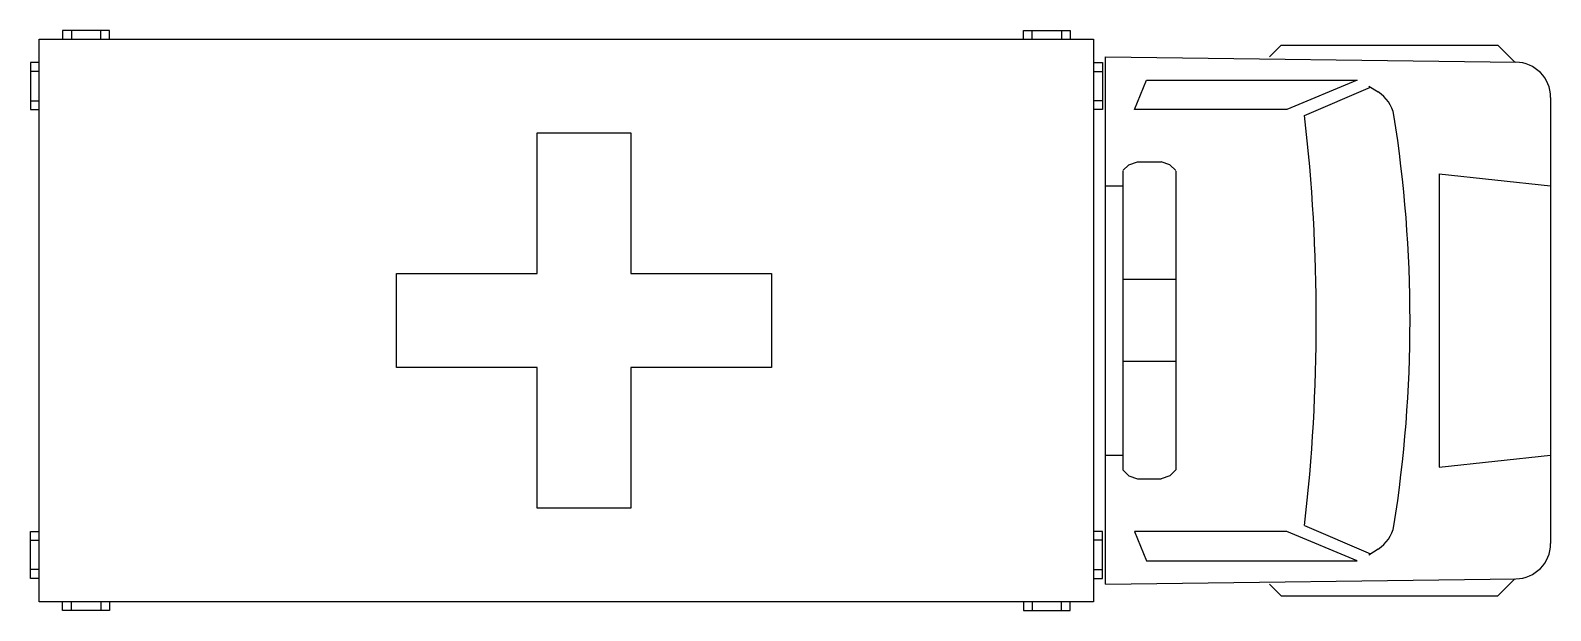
# Model space of a CAD drawing. Header units: millimetres. Extents: x -3214.6 to -3209.41, y 1939.87 to 1941.85.
import ezdxf

# ---------------------------------------------------------------- set-up
doc = ezdxf.new("R2010")
doc.units = ezdxf.units.MM
doc.header["$LTSCALE"] = 10
doc.layers.add('Veículos', color=2, linetype='Continuous')

msp = doc.modelspace()

# ---------------------------------------------------------------- linework, layer by layer
at = {"layer": 'Veículos'}
for p, q in [((-3214.4894, 1941.85), (-3214.4894, 1941.82)), ((-3214.3294, 1941.85), (-3214.4894, 1941.85)), ((-3214.4594, 1941.85), (-3214.4594, 1941.82)), ((-3214.3594, 1941.82), (-3214.3594, 1941.85)), ((-3214.3294, 1941.82), (-3214.3294, 1941.85)), ((-3211.2094, 1941.85), (-3211.0494, 1941.85)), ((-3211.2094, 1941.82), (-3211.2094, 1941.85)), ((-3211.1794, 1941.82), (-3211.1794, 1941.85)), ((-3211.0794, 1941.85), (-3211.0794, 1941.82)), ((-3211.0494, 1941.85), (-3211.0494, 1941.82)), ((-3214.5694, 1941.82), (-3210.9694, 1941.82)), ((-3214.5694, 1939.9), (-3214.5694, 1941.82)), ((-3210.9694, 1941.82), (-3210.9694, 1939.9)), ((-3210.3694, 1941.76), (-3210.3294, 1941.8)), ((-3210.3294, 1941.8), (-3209.5894, 1941.8)), ((-3209.5894, 1941.8), (-3209.531, 1941.7416)), ((-3214.5694, 1941.74), (-3214.5994, 1941.74)), ((-3214.5994, 1941.74), (-3214.5994, 1941.58)), ((-3210.9694, 1941.74), (-3210.9394, 1941.74)), ((-3210.9394, 1941.74), (-3210.9394, 1941.58)), ((-3210.9294, 1941.76), (-3209.5278, 1941.7416)), ((-3210.9294, 1939.96), (-3210.9294, 1941.76)), ((-3214.5694, 1941.71), (-3214.5994, 1941.71)), ((-3210.9694, 1941.71), (-3210.9394, 1941.71)), ((-3210.8294, 1941.58), (-3210.7894, 1941.68)), ((-3210.7894, 1941.68), (-3210.0694, 1941.68)), ((-3210.0694, 1941.68), (-3210.3094, 1941.58)), ((-3210.2494, 1941.56), (-3210.024, 1941.6566)), ((-3210.0294, 1941.66), (-3209.9977, 1941.6399)), ((-3214.5994, 1941.61), (-3214.5694, 1941.61)), ((-3214.5994, 1941.58), (-3214.5694, 1941.58)), ((-3210.9394, 1941.61), (-3210.9694, 1941.61)), ((-3210.9394, 1941.58), (-3210.9694, 1941.58)), ((-3210.3094, 1941.58), (-3210.8294, 1941.58)), ((-3209.4094, 1941.6216), (-3209.4094, 1940.0984)), ((-3212.8694, 1941.5), (-3212.5494, 1941.5)), ((-3212.8694, 1941.02), (-3212.8694, 1941.5)), ((-3212.5494, 1941.5), (-3212.5494, 1941.02)), ((-3210.8694, 1941.3717), (-3210.8494, 1941.3917)), ((-3210.8494, 1941.3917), (-3210.8194, 1941.4017)), ((-3210.8194, 1941.4017), (-3210.7394, 1941.4017)), ((-3210.7094, 1941.3917), (-3210.7394, 1941.4017)), ((-3210.6894, 1941.3717), (-3210.7094, 1941.3917)), ((-3210.9294, 1941.32), (-3210.8694, 1941.32)), ((-3210.8694, 1941.37), (-3210.8694, 1940.35)), ((-3210.6894, 1941.37), (-3210.6894, 1940.35)), ((-3209.7894, 1941.36), (-3209.4094, 1941.32)), ((-3209.7894, 1941.36), (-3209.7894, 1940.36)), ((-3213.3494, 1940.7), (-3213.3494, 1941.02)), ((-3213.3494, 1941.02), (-3212.8694, 1941.02)), ((-3212.5494, 1941.02), (-3212.0694, 1941.02)), ((-3212.0694, 1941.02), (-3212.0694, 1940.7)), ((-3210.6894, 1941), (-3210.8694, 1941)), ((-3212.8694, 1940.7), (-3213.3494, 1940.7)), ((-3212.8694, 1940.22), (-3212.8694, 1940.7)), ((-3212.0694, 1940.7), (-3212.5494, 1940.7)), ((-3212.5494, 1940.7), (-3212.5494, 1940.22)), ((-3210.6894, 1940.72), (-3210.8694, 1940.72)), ((-3210.9294, 1940.4), (-3210.8694, 1940.4)), ((-3209.7894, 1940.36), (-3209.4094, 1940.4)), ((-3210.8694, 1940.35), (-3210.8494, 1940.33)), ((-3210.6894, 1940.35), (-3210.7094, 1940.33)), ((-3210.8494, 1940.33), (-3210.8194, 1940.32)), ((-3210.8194, 1940.32), (-3210.7394, 1940.32)), ((-3210.7094, 1940.33), (-3210.7394, 1940.32)), ((-3212.5494, 1940.22), (-3212.8694, 1940.22)), ((-3214.5994, 1939.98), (-3214.5994, 1940.14)), ((-3214.5994, 1940.14), (-3214.5694, 1940.14)), ((-3210.9394, 1940.14), (-3210.9694, 1940.14)), ((-3210.9394, 1939.98), (-3210.9394, 1940.14)), ((-3210.3094, 1940.14), (-3210.8294, 1940.14)), ((-3210.8294, 1940.14), (-3210.7894, 1940.04)), ((-3210.0694, 1940.04), (-3210.3094, 1940.14)), ((-3210.2494, 1940.16), (-3210.024, 1940.0634)), ((-3214.5994, 1940.11), (-3214.5694, 1940.11)), ((-3210.9394, 1940.11), (-3210.9694, 1940.11)), ((-3210.0294, 1940.06), (-3209.9977, 1940.0802)), ((-3210.7894, 1940.04), (-3210.0694, 1940.04)), ((-3214.5694, 1940.01), (-3214.5994, 1940.01)), ((-3214.5694, 1939.98), (-3214.5994, 1939.98)), ((-3210.9694, 1940.01), (-3210.9394, 1940.01)), ((-3210.9694, 1939.98), (-3210.9394, 1939.98)), ((-3210.9294, 1939.96), (-3209.5278, 1939.9785)), ((-3209.5894, 1939.92), (-3209.531, 1939.9784)), ((-3210.3694, 1939.96), (-3210.3294, 1939.92)), ((-3210.3294, 1939.92), (-3209.5894, 1939.92)), ((-3210.9694, 1939.9), (-3214.5694, 1939.9)), ((-3214.4894, 1939.87), (-3214.4894, 1939.9)), ((-3214.3294, 1939.87), (-3214.4894, 1939.87)), ((-3214.4594, 1939.87), (-3214.4594, 1939.9)), ((-3214.3594, 1939.9), (-3214.3594, 1939.87)), ((-3214.3294, 1939.9), (-3214.3294, 1939.87)), ((-3211.2094, 1939.9), (-3211.2094, 1939.87)), ((-3211.2094, 1939.87), (-3211.0494, 1939.87)), ((-3211.1794, 1939.9), (-3211.1794, 1939.87)), ((-3211.0794, 1939.87), (-3211.0794, 1939.9)), ((-3211.0494, 1939.87), (-3211.0494, 1939.9))]:
    msp.add_line(p, q, dxfattribs=at)
for centre, radius, start, end in [((-3209.5294, 1941.6216), 0.12, 0, 89.2462), ((-3210.0622, 1941.5386), 0.12, 10.7953, 57.5288), ((-3216.3544, 1940.86), 6.145, 353.45902, 6.54098), ((-3214.393, 1940.86), 4.5037, 351.0441, 8.9559), ((-3210.0622, 1940.1814), 0.12, 302.4712, 349.2047), ((-3209.5294, 1940.0984), 0.12, 270.7538, 0)]:
    msp.add_arc(centre, radius, start, end, dxfattribs=at)

doc.saveas('drawing.dxf')
